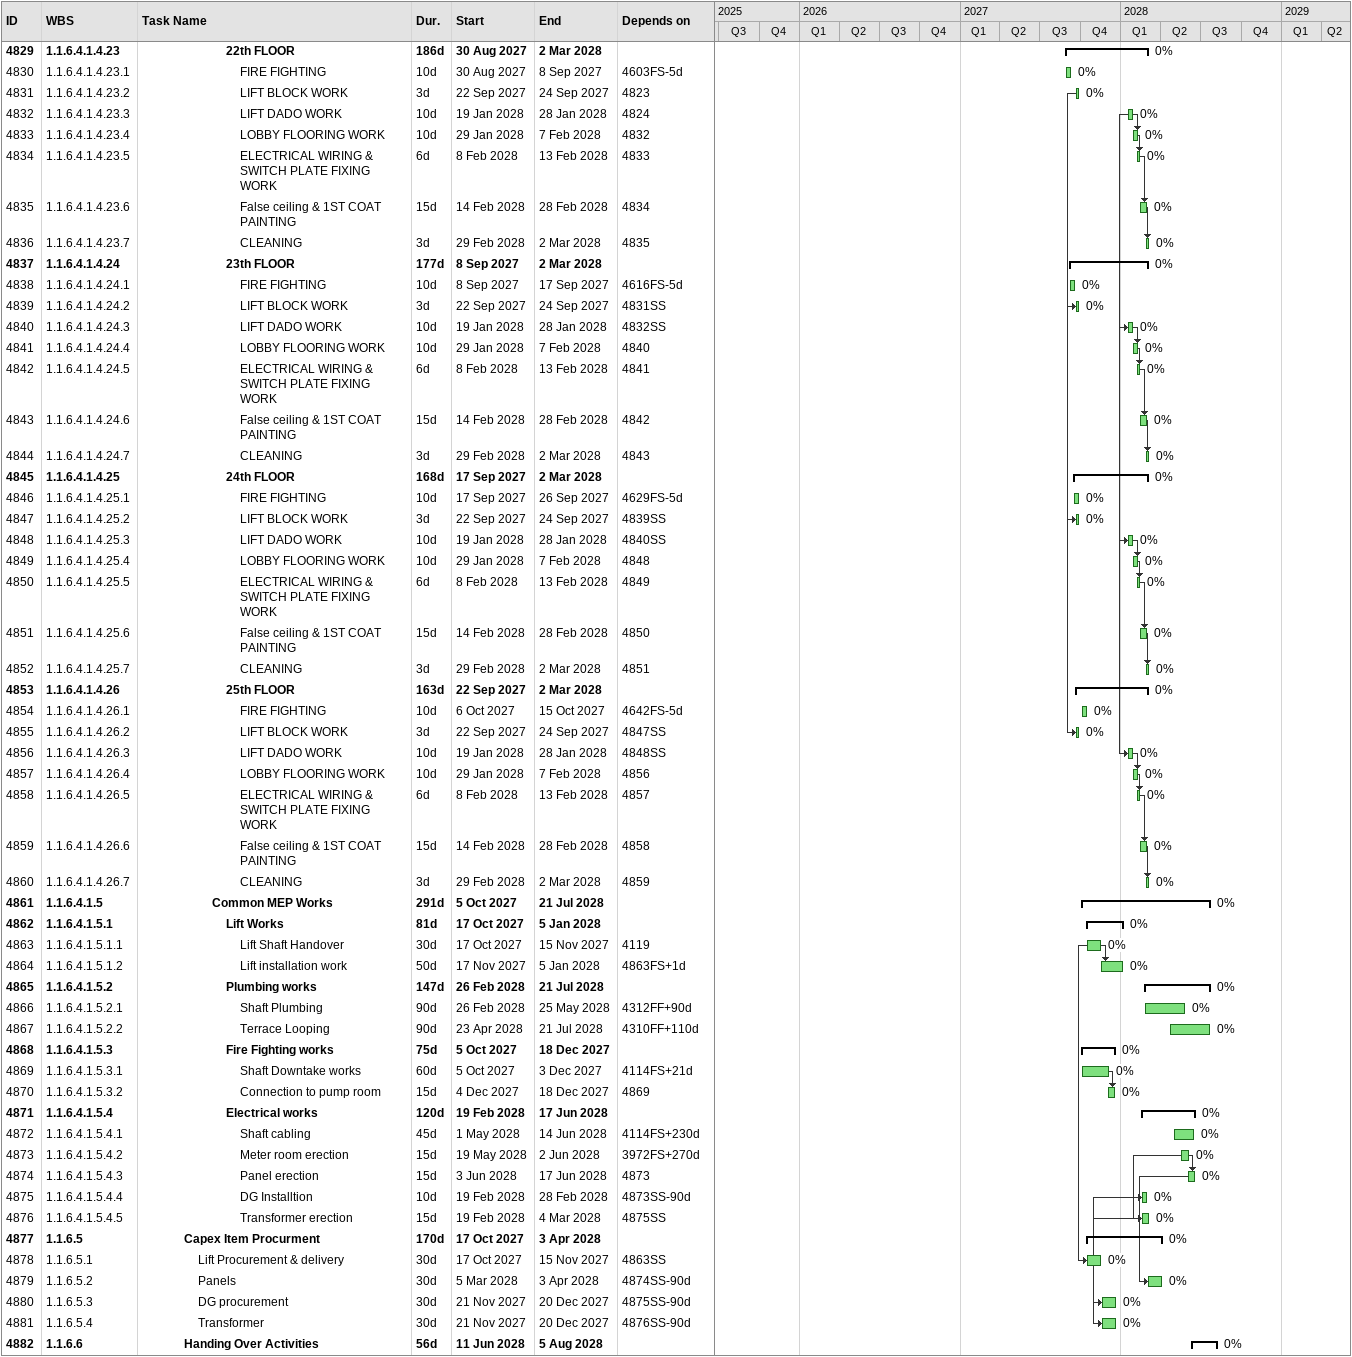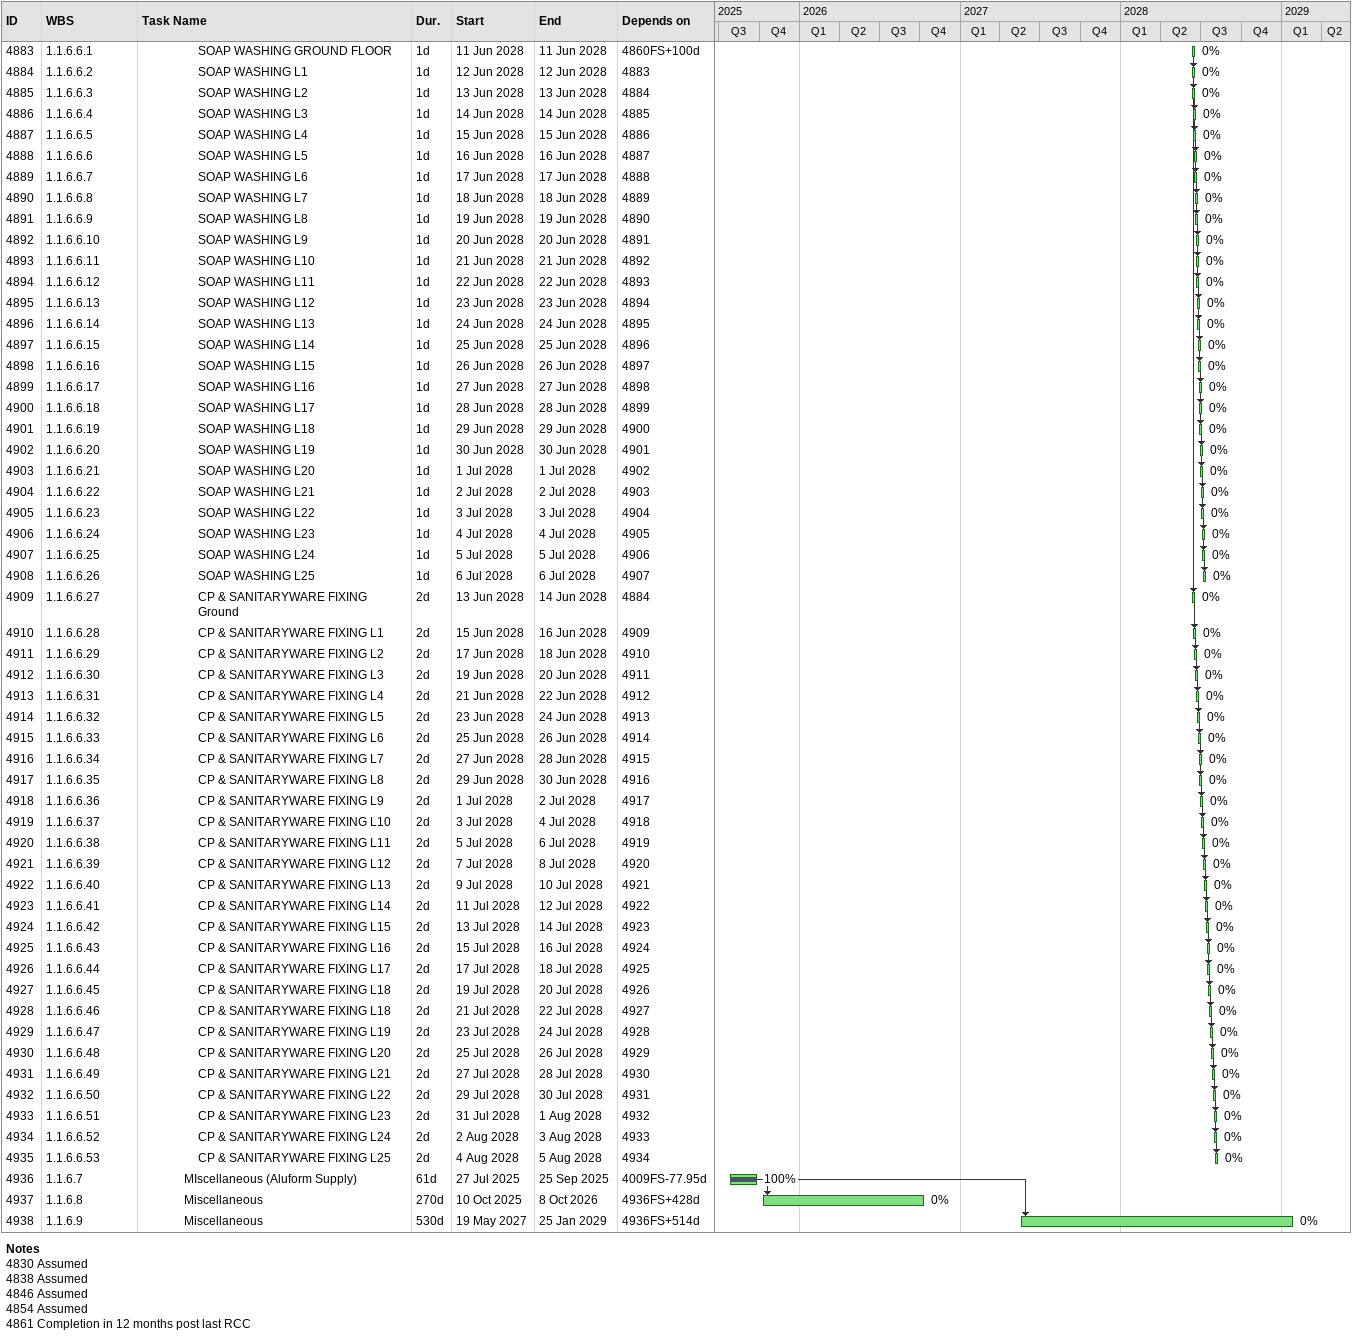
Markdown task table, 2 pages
| ID | WBS | Task | Duration | Start | Finish | Predecessors | % complete |
|---|---|---|---|---|---|---|---|
| 4829 | 1.1.6.4.1.4.23 | **22th FLOOR** | 186d | 2027-08-30 | 2028-03-02 |  | 0 |
| 4830 | 1.1.6.4.1.4.23.1 | FIRE FIGHTING | 10d | 2027-08-30 | 2027-09-08 | 4603FS-5d | 0 |
| 4831 | 1.1.6.4.1.4.23.2 | LIFT BLOCK WORK | 3d | 2027-09-22 | 2027-09-24 | 4823 | 0 |
| 4832 | 1.1.6.4.1.4.23.3 | LIFT DADO WORK | 10d | 2028-01-19 | 2028-01-28 | 4824 | 0 |
| 4833 | 1.1.6.4.1.4.23.4 | LOBBY FLOORING WORK | 10d | 2028-01-29 | 2028-02-07 | 4832 | 0 |
| 4834 | 1.1.6.4.1.4.23.5 | ELECTRICAL WIRING & SWITCH PLATE FIXING WORK | 6d | 2028-02-08 | 2028-02-13 | 4833 | 0 |
| 4835 | 1.1.6.4.1.4.23.6 | False ceiling & 1ST COAT PAINTING | 15d | 2028-02-14 | 2028-02-28 | 4834 | 0 |
| 4836 | 1.1.6.4.1.4.23.7 | CLEANING | 3d | 2028-02-29 | 2028-03-02 | 4835 | 0 |
| 4837 | 1.1.6.4.1.4.24 | **23th FLOOR** | 177d | 2027-09-08 | 2028-03-02 |  | 0 |
| 4838 | 1.1.6.4.1.4.24.1 | FIRE FIGHTING | 10d | 2027-09-08 | 2027-09-17 | 4616FS-5d | 0 |
| 4839 | 1.1.6.4.1.4.24.2 | LIFT BLOCK WORK | 3d | 2027-09-22 | 2027-09-24 | 4831SS | 0 |
| 4840 | 1.1.6.4.1.4.24.3 | LIFT DADO WORK | 10d | 2028-01-19 | 2028-01-28 | 4832SS | 0 |
| 4841 | 1.1.6.4.1.4.24.4 | LOBBY FLOORING WORK | 10d | 2028-01-29 | 2028-02-07 | 4840 | 0 |
| 4842 | 1.1.6.4.1.4.24.5 | ELECTRICAL WIRING & SWITCH PLATE FIXING WORK | 6d | 2028-02-08 | 2028-02-13 | 4841 | 0 |
| 4843 | 1.1.6.4.1.4.24.6 | False ceiling & 1ST COAT PAINTING | 15d | 2028-02-14 | 2028-02-28 | 4842 | 0 |
| 4844 | 1.1.6.4.1.4.24.7 | CLEANING | 3d | 2028-02-29 | 2028-03-02 | 4843 | 0 |
| 4845 | 1.1.6.4.1.4.25 | **24th FLOOR** | 168d | 2027-09-17 | 2028-03-02 |  | 0 |
| 4846 | 1.1.6.4.1.4.25.1 | FIRE FIGHTING | 10d | 2027-09-17 | 2027-09-26 | 4629FS-5d | 0 |
| 4847 | 1.1.6.4.1.4.25.2 | LIFT BLOCK WORK | 3d | 2027-09-22 | 2027-09-24 | 4839SS | 0 |
| 4848 | 1.1.6.4.1.4.25.3 | LIFT DADO WORK | 10d | 2028-01-19 | 2028-01-28 | 4840SS | 0 |
| 4849 | 1.1.6.4.1.4.25.4 | LOBBY FLOORING WORK | 10d | 2028-01-29 | 2028-02-07 | 4848 | 0 |
| 4850 | 1.1.6.4.1.4.25.5 | ELECTRICAL WIRING & SWITCH PLATE FIXING WORK | 6d | 2028-02-08 | 2028-02-13 | 4849 | 0 |
| 4851 | 1.1.6.4.1.4.25.6 | False ceiling & 1ST COAT PAINTING | 15d | 2028-02-14 | 2028-02-28 | 4850 | 0 |
| 4852 | 1.1.6.4.1.4.25.7 | CLEANING | 3d | 2028-02-29 | 2028-03-02 | 4851 | 0 |
| 4853 | 1.1.6.4.1.4.26 | **25th FLOOR** | 163d | 2027-09-22 | 2028-03-02 |  | 0 |
| 4854 | 1.1.6.4.1.4.26.1 | FIRE FIGHTING | 10d | 2027-10-06 | 2027-10-15 | 4642FS-5d | 0 |
| 4855 | 1.1.6.4.1.4.26.2 | LIFT BLOCK WORK | 3d | 2027-09-22 | 2027-09-24 | 4847SS | 0 |
| 4856 | 1.1.6.4.1.4.26.3 | LIFT DADO WORK | 10d | 2028-01-19 | 2028-01-28 | 4848SS | 0 |
| 4857 | 1.1.6.4.1.4.26.4 | LOBBY FLOORING WORK | 10d | 2028-01-29 | 2028-02-07 | 4856 | 0 |
| 4858 | 1.1.6.4.1.4.26.5 | ELECTRICAL WIRING & SWITCH PLATE FIXING WORK | 6d | 2028-02-08 | 2028-02-13 | 4857 | 0 |
| 4859 | 1.1.6.4.1.4.26.6 | False ceiling & 1ST COAT PAINTING | 15d | 2028-02-14 | 2028-02-28 | 4858 | 0 |
| 4860 | 1.1.6.4.1.4.26.7 | CLEANING | 3d | 2028-02-29 | 2028-03-02 | 4859 | 0 |
| 4861 | 1.1.6.4.1.5 | **Common MEP Works** | 291d | 2027-10-05 | 2028-07-21 |  | 0 |
| 4862 | 1.1.6.4.1.5.1 | **Lift Works** | 81d | 2027-10-17 | 2028-01-05 |  | 0 |
| 4863 | 1.1.6.4.1.5.1.1 | Lift Shaft Handover | 30d | 2027-10-17 | 2027-11-15 | 4119 | 0 |
| 4864 | 1.1.6.4.1.5.1.2 | Lift installation work | 50d | 2027-11-17 | 2028-01-05 | 4863FS+1d | 0 |
| 4865 | 1.1.6.4.1.5.2 | **Plumbing works** | 147d | 2028-02-26 | 2028-07-21 |  | 0 |
| 4866 | 1.1.6.4.1.5.2.1 | Shaft Plumbing | 90d | 2028-02-26 | 2028-05-25 | 4312FF+90d | 0 |
| 4867 | 1.1.6.4.1.5.2.2 | Terrace Looping | 90d | 2028-04-23 | 2028-07-21 | 4310FF+110d | 0 |
| 4868 | 1.1.6.4.1.5.3 | **Fire Fighting works** | 75d | 2027-10-05 | 2027-12-18 |  | 0 |
| 4869 | 1.1.6.4.1.5.3.1 | Shaft Downtake works | 60d | 2027-10-05 | 2027-12-03 | 4114FS+21d | 0 |
| 4870 | 1.1.6.4.1.5.3.2 | Connection to pump room | 15d | 2027-12-04 | 2027-12-18 | 4869 | 0 |
| 4871 | 1.1.6.4.1.5.4 | **Electrical works** | 120d | 2028-02-19 | 2028-06-17 |  | 0 |
| 4872 | 1.1.6.4.1.5.4.1 | Shaft cabling | 45d | 2028-05-01 | 2028-06-14 | 4114FS+230d | 0 |
| 4873 | 1.1.6.4.1.5.4.2 | Meter room erection | 15d | 2028-05-19 | 2028-06-02 | 3972FS+270d | 0 |
| 4874 | 1.1.6.4.1.5.4.3 | Panel erection | 15d | 2028-06-03 | 2028-06-17 | 4873 | 0 |
| 4875 | 1.1.6.4.1.5.4.4 | DG Installtion | 10d | 2028-02-19 | 2028-02-28 | 4873SS-90d | 0 |
| 4876 | 1.1.6.4.1.5.4.5 | Transformer erection | 15d | 2028-02-19 | 2028-03-04 | 4875SS | 0 |
| 4877 | 1.1.6.5 | **Capex Item Procurment** | 170d | 2027-10-17 | 2028-04-03 |  | 0 |
| 4878 | 1.1.6.5.1 | Lift Procurement & delivery | 30d | 2027-10-17 | 2027-11-15 | 4863SS | 0 |
| 4879 | 1.1.6.5.2 | Panels | 30d | 2028-03-05 | 2028-04-03 | 4874SS-90d | 0 |
| 4880 | 1.1.6.5.3 | DG procurement | 30d | 2027-11-21 | 2027-12-20 | 4875SS-90d | 0 |
| 4881 | 1.1.6.5.4 | Transformer | 30d | 2027-11-21 | 2027-12-20 | 4876SS-90d | 0 |
| 4882 | 1.1.6.6 | **Handing Over Activities** | 56d | 2028-06-11 | 2028-08-05 |  | 0 |
| 4883 | 1.1.6.6.1 | SOAP WASHING GROUND FLOOR | 1d | 2028-06-11 | 2028-06-11 | 4860FS+100d | 0 |
| 4884 | 1.1.6.6.2 | SOAP WASHING L1 | 1d | 2028-06-12 | 2028-06-12 | 4883 | 0 |
| 4885 | 1.1.6.6.3 | SOAP WASHING L2 | 1d | 2028-06-13 | 2028-06-13 | 4884 | 0 |
| 4886 | 1.1.6.6.4 | SOAP WASHING L3 | 1d | 2028-06-14 | 2028-06-14 | 4885 | 0 |
| 4887 | 1.1.6.6.5 | SOAP WASHING L4 | 1d | 2028-06-15 | 2028-06-15 | 4886 | 0 |
| 4888 | 1.1.6.6.6 | SOAP WASHING L5 | 1d | 2028-06-16 | 2028-06-16 | 4887 | 0 |
| 4889 | 1.1.6.6.7 | SOAP WASHING L6 | 1d | 2028-06-17 | 2028-06-17 | 4888 | 0 |
| 4890 | 1.1.6.6.8 | SOAP WASHING L7 | 1d | 2028-06-18 | 2028-06-18 | 4889 | 0 |
| 4891 | 1.1.6.6.9 | SOAP WASHING L8 | 1d | 2028-06-19 | 2028-06-19 | 4890 | 0 |
| 4892 | 1.1.6.6.10 | SOAP WASHING L9 | 1d | 2028-06-20 | 2028-06-20 | 4891 | 0 |
| 4893 | 1.1.6.6.11 | SOAP WASHING L10 | 1d | 2028-06-21 | 2028-06-21 | 4892 | 0 |
| 4894 | 1.1.6.6.12 | SOAP WASHING L11 | 1d | 2028-06-22 | 2028-06-22 | 4893 | 0 |
| 4895 | 1.1.6.6.13 | SOAP WASHING L12 | 1d | 2028-06-23 | 2028-06-23 | 4894 | 0 |
| 4896 | 1.1.6.6.14 | SOAP WASHING L13 | 1d | 2028-06-24 | 2028-06-24 | 4895 | 0 |
| 4897 | 1.1.6.6.15 | SOAP WASHING L14 | 1d | 2028-06-25 | 2028-06-25 | 4896 | 0 |
| 4898 | 1.1.6.6.16 | SOAP WASHING L15 | 1d | 2028-06-26 | 2028-06-26 | 4897 | 0 |
| 4899 | 1.1.6.6.17 | SOAP WASHING L16 | 1d | 2028-06-27 | 2028-06-27 | 4898 | 0 |
| 4900 | 1.1.6.6.18 | SOAP WASHING L17 | 1d | 2028-06-28 | 2028-06-28 | 4899 | 0 |
| 4901 | 1.1.6.6.19 | SOAP WASHING L18 | 1d | 2028-06-29 | 2028-06-29 | 4900 | 0 |
| 4902 | 1.1.6.6.20 | SOAP WASHING L19 | 1d | 2028-06-30 | 2028-06-30 | 4901 | 0 |
| 4903 | 1.1.6.6.21 | SOAP WASHING L20 | 1d | 2028-07-01 | 2028-07-01 | 4902 | 0 |
| 4904 | 1.1.6.6.22 | SOAP WASHING L21 | 1d | 2028-07-02 | 2028-07-02 | 4903 | 0 |
| 4905 | 1.1.6.6.23 | SOAP WASHING L22 | 1d | 2028-07-03 | 2028-07-03 | 4904 | 0 |
| 4906 | 1.1.6.6.24 | SOAP WASHING L23 | 1d | 2028-07-04 | 2028-07-04 | 4905 | 0 |
| 4907 | 1.1.6.6.25 | SOAP WASHING L24 | 1d | 2028-07-05 | 2028-07-05 | 4906 | 0 |
| 4908 | 1.1.6.6.26 | SOAP WASHING L25 | 1d | 2028-07-06 | 2028-07-06 | 4907 | 0 |
| 4909 | 1.1.6.6.27 | CP & SANITARYWARE FIXING Ground | 2d | 2028-06-13 | 2028-06-14 | 4884 | 0 |
| 4910 | 1.1.6.6.28 | CP & SANITARYWARE FIXING L1 | 2d | 2028-06-15 | 2028-06-16 | 4909 | 0 |
| 4911 | 1.1.6.6.29 | CP & SANITARYWARE FIXING L2 | 2d | 2028-06-17 | 2028-06-18 | 4910 | 0 |
| 4912 | 1.1.6.6.30 | CP & SANITARYWARE FIXING L3 | 2d | 2028-06-19 | 2028-06-20 | 4911 | 0 |
| 4913 | 1.1.6.6.31 | CP & SANITARYWARE FIXING L4 | 2d | 2028-06-21 | 2028-06-22 | 4912 | 0 |
| 4914 | 1.1.6.6.32 | CP & SANITARYWARE FIXING L5 | 2d | 2028-06-23 | 2028-06-24 | 4913 | 0 |
| 4915 | 1.1.6.6.33 | CP & SANITARYWARE FIXING L6 | 2d | 2028-06-25 | 2028-06-26 | 4914 | 0 |
| 4916 | 1.1.6.6.34 | CP & SANITARYWARE FIXING L7 | 2d | 2028-06-27 | 2028-06-28 | 4915 | 0 |
| 4917 | 1.1.6.6.35 | CP & SANITARYWARE FIXING L8 | 2d | 2028-06-29 | 2028-06-30 | 4916 | 0 |
| 4918 | 1.1.6.6.36 | CP & SANITARYWARE FIXING L9 | 2d | 2028-07-01 | 2028-07-02 | 4917 | 0 |
| 4919 | 1.1.6.6.37 | CP & SANITARYWARE FIXING L10 | 2d | 2028-07-03 | 2028-07-04 | 4918 | 0 |
| 4920 | 1.1.6.6.38 | CP & SANITARYWARE FIXING L11 | 2d | 2028-07-05 | 2028-07-06 | 4919 | 0 |
| 4921 | 1.1.6.6.39 | CP & SANITARYWARE FIXING L12 | 2d | 2028-07-07 | 2028-07-08 | 4920 | 0 |
| 4922 | 1.1.6.6.40 | CP & SANITARYWARE FIXING L13 | 2d | 2028-07-09 | 2028-07-10 | 4921 | 0 |
| 4923 | 1.1.6.6.41 | CP & SANITARYWARE FIXING L14 | 2d | 2028-07-11 | 2028-07-12 | 4922 | 0 |
| 4924 | 1.1.6.6.42 | CP & SANITARYWARE FIXING L15 | 2d | 2028-07-13 | 2028-07-14 | 4923 | 0 |
| 4925 | 1.1.6.6.43 | CP & SANITARYWARE FIXING L16 | 2d | 2028-07-15 | 2028-07-16 | 4924 | 0 |
| 4926 | 1.1.6.6.44 | CP & SANITARYWARE FIXING L17 | 2d | 2028-07-17 | 2028-07-18 | 4925 | 0 |
| 4927 | 1.1.6.6.45 | CP & SANITARYWARE FIXING L18 | 2d | 2028-07-19 | 2028-07-20 | 4926 | 0 |
| 4928 | 1.1.6.6.46 | CP & SANITARYWARE FIXING L18 | 2d | 2028-07-21 | 2028-07-22 | 4927 | 0 |
| 4929 | 1.1.6.6.47 | CP & SANITARYWARE FIXING L19 | 2d | 2028-07-23 | 2028-07-24 | 4928 | 0 |
| 4930 | 1.1.6.6.48 | CP & SANITARYWARE FIXING L20 | 2d | 2028-07-25 | 2028-07-26 | 4929 | 0 |
| 4931 | 1.1.6.6.49 | CP & SANITARYWARE FIXING L21 | 2d | 2028-07-27 | 2028-07-28 | 4930 | 0 |
| 4932 | 1.1.6.6.50 | CP & SANITARYWARE FIXING L22 | 2d | 2028-07-29 | 2028-07-30 | 4931 | 0 |
| 4933 | 1.1.6.6.51 | CP & SANITARYWARE FIXING L23 | 2d | 2028-07-31 | 2028-08-01 | 4932 | 0 |
| 4934 | 1.1.6.6.52 | CP & SANITARYWARE FIXING L24 | 2d | 2028-08-02 | 2028-08-03 | 4933 | 0 |
| 4935 | 1.1.6.6.53 | CP & SANITARYWARE FIXING L25 | 2d | 2028-08-04 | 2028-08-05 | 4934 | 0 |
| 4936 | 1.1.6.7 | MIscellaneous (Aluform Supply) | 61d | 2025-07-27 | 2025-09-25 | 4009FS-77.95d | 100 |
| 4937 | 1.1.6.8 | Miscellaneous | 270d | 2025-10-10 | 2026-10-08 | 4936FS+428d | 0 |
| 4938 | 1.1.6.9 | Miscellaneous | 530d | 2027-05-19 | 2029-01-25 | 4936FS+514d | 0 |

Notes
- 4830: Assumed
- 4838: Assumed
- 4846: Assumed
- 4854: Assumed
- 4861: Completion in 12 months post last RCC
